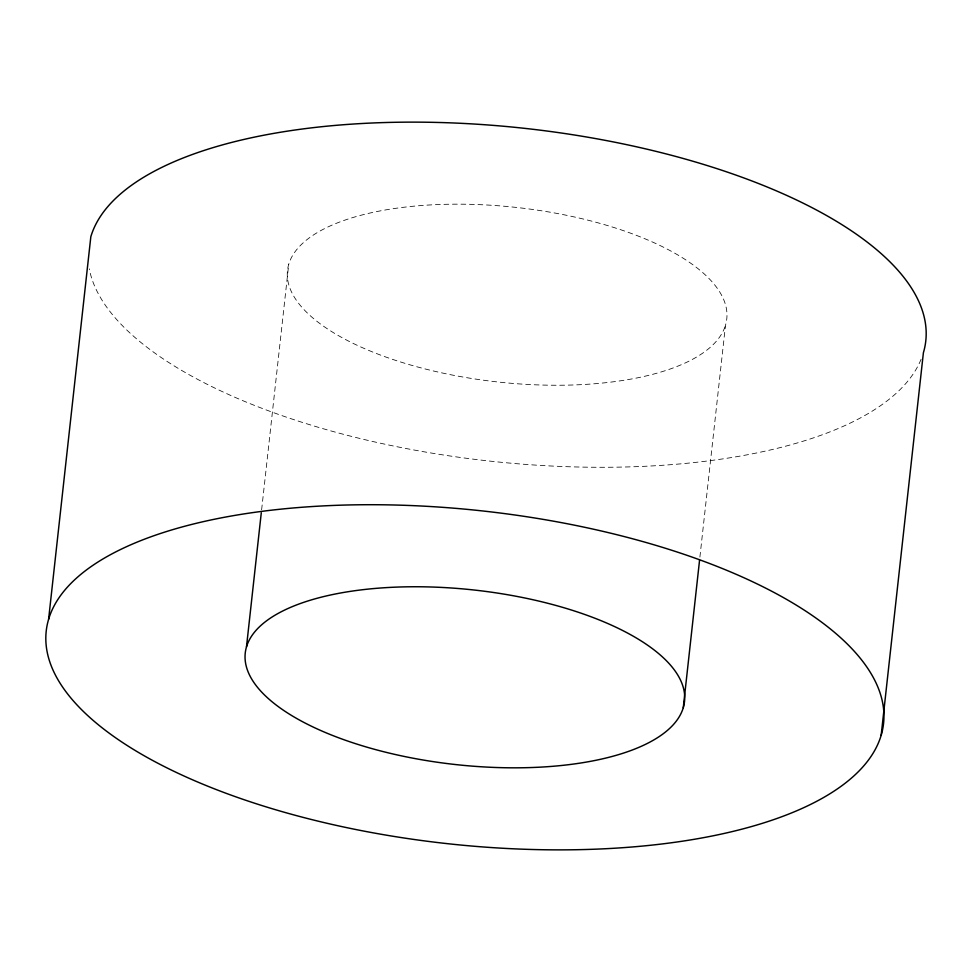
<?xml version="1.0" encoding="UTF-8"?>
<svg xmlns="http://www.w3.org/2000/svg" width="972" height="972" viewBox="0 0 972 972"><rect width="100%" height="100%" fill="white"/><g stroke="black" fill="none" stroke-linecap="round" stroke-linejoin="round"><path stroke-width="0.73" stroke-dasharray="4.86 3.65" d="M261.626 509.802L288.733 264.287M699.901 557.09L725.513 325.134A220.972 87.759 6.3 0 0 419.843 205.651A220.972 87.759 6.3 0 0 376.006 353.346A220.972 87.759 6.3 0 0 725.513 325.134M921.092 359.251A421.204 167.281 6.3 0 1 490.544 461.178A421.204 167.281 6.3 0 1 89.29 268.843"/><path stroke-width="1.46" d="M48.6 619.298L90.833 236.718A421.204 167.281 6.3 0 1 555.364 132.168A421.204 167.281 6.3 0 1 923.4 352.702L881.167 735.282A421.204 167.281 6.3 0 1 214.958 789.057A421.204 167.281 6.3 0 1 298.526 507.53A421.204 167.281 6.3 0 1 881.167 735.282M246.487 646.866L261.286 512.815M683.267 707.713A220.972 87.759 6.3 0 0 377.61 588.23A220.972 87.759 6.3 0 0 333.773 735.926A220.972 87.759 6.3 0 0 683.267 707.713L699.573 560.103"/></g></svg>
